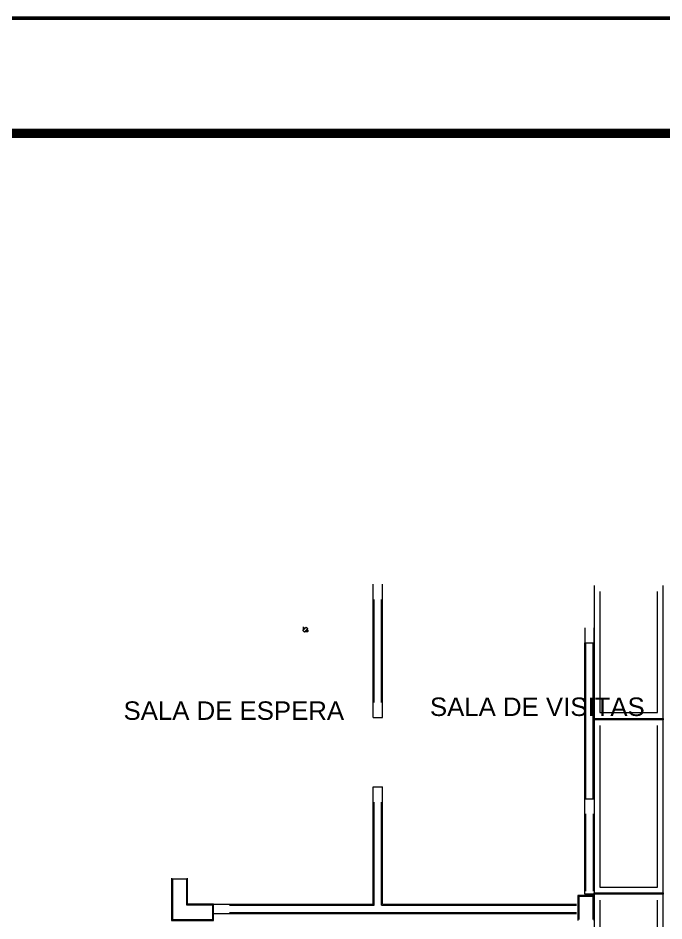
# Model space of a CAD drawing. Header units: metres. Extents: x 349021 to 349543, y 9281040 to 9281959.
# Drawn here: x 349111.6 to 349122.8, y 9281942.93 to 9281958.59 of the extents above; entities that cross this region are included whole.
import ezdxf

# ---------------------------------------------------------------- set-up
doc = ezdxf.new("R2010")
doc.units = ezdxf.units.M
doc.header["$LTSCALE"] = 0.25
for name, color, linetype, lineweight in [('ARQ-BASE', 8, 'CONTINUOUS', 13), ('ARQ-TEXTO', 8, 'CONTINUOUS', 13), ('MARCO', 7, 'CONTINUOUS', 50)]:
    doc.layers.add(name, color=color, linetype=linetype, lineweight=lineweight)
doc.styles.get("Standard").update_dxf_attribs({"font": 'arial.ttf'})

msp = doc.modelspace()

# ---------------------------------------------------------------- linework, layer by layer
at = {"layer": 'ARQ-BASE'}
for points in [[(349117.76, 9281946.459), (349117.76, 9281948.774)], [(349117.92, 9281946.459), (349117.92, 9281948.774)], [(349121.59, 9281948.749), (349121.59, 9281946.447), (349122.79, 9281946.447), (349122.79, 9281948.749)], [(349121.69, 9281948.649), (349121.69, 9281946.547), (349122.69, 9281946.547), (349122.69, 9281948.649)], [(349117.775, 9281946.724), (349117.775, 9281948.509)], [(349117.905, 9281946.724), (349117.905, 9281948.509)], [(349116.538, 9281947.97), (349116.598, 9281948.03), (349116.625, 9281948.003), (349116.565, 9281947.943), (349116.538, 9281947.97)], [(349116.576, 9281948.008), (349116.573, 9281948.008), (349116.54, 9281947.975), (349116.54, 9281947.972)], [(349116.541, 9281947.97), (349116.598, 9281948.027), (349116.622, 9281948.003), (349116.565, 9281947.946)], [(349116.549, 9281947.984), (349116.549, 9281948.031)], [(349116.563, 9281947.998), (349116.563, 9281948.023)], [(349121.43, 9281948.019), (349121.43, 9281947.754), (349121.59, 9281947.754), (349121.59, 9281948.019)], [(349116.603, 9281947.981), (349116.603, 9281947.978), (349116.57, 9281947.945), (349116.567, 9281947.945)], [(349116.579, 9281947.954), (349116.626, 9281947.954)], [(349116.593, 9281947.969), (349116.618, 9281947.969)], [(349116.628, 9281947.979), (349116.618, 9281947.969)], [(349116.626, 9281947.954), (349116.639, 9281947.968)], [(349121.43, 9281945.054), (349121.43, 9281947.754)], [(349121.445, 9281945.054), (349121.445, 9281947.754)], [(349121.575, 9281945.054), (349121.575, 9281947.754)], [(349121.59, 9281945.054), (349121.59, 9281947.754)], [(349117.76, 9281946.459), (349117.92, 9281946.459)], [(349122.79, 9281946.447), (349122.79, 9281946.422), (349121.59, 9281946.422), (349121.59, 9281946.447)], [(349121.59, 9281946.422), (349121.59, 9281943.422), (349122.79, 9281943.422), (349122.79, 9281946.422)], [(349121.69, 9281946.322), (349121.69, 9281943.522), (349122.69, 9281943.522), (349122.69, 9281946.322)], [(349117.76, 9281943.224), (349117.76, 9281945.259)], [(349117.76, 9281945.259), (349117.92, 9281945.259)], [(349117.92, 9281943.224), (349117.92, 9281945.259)], [(349121.43, 9281945.054), (349121.59, 9281945.054)], [(349121.43, 9281943.399), (349121.43, 9281945.054)], [(349121.43, 9281945.054), (349121.59, 9281945.054)], [(349121.59, 9281945.054), (349121.59, 9281943.399)], [(349117.775, 9281943.209), (349117.775, 9281944.994)], [(349117.905, 9281943.209), (349117.905, 9281944.994)], [(349121.445, 9281943.449), (349121.445, 9281944.789)], [(349121.575, 9281944.789), (349121.575, 9281943.449)], [(349114.26, 9281943.674), (349114.26, 9281942.944), (349114.99, 9281942.944), (349114.99, 9281943.224), (349114.54, 9281943.224), (349114.54, 9281943.674)], [(349114.275, 9281943.659), (349114.275, 9281942.959), (349114.975, 9281942.959), (349114.975, 9281943.209), (349114.525, 9281943.209), (349114.525, 9281943.659), (349114.275, 9281943.659)], [(349121.59, 9281942.944), (349121.59, 9281943.374), (349121.31, 9281943.374), (349121.31, 9281942.944)], [(349121.575, 9281942.959), (349121.575, 9281943.359), (349121.325, 9281943.359), (349121.325, 9281942.959)], [(349121.59, 9281943.399), (349121.43, 9281943.399)], [(349122.79, 9281943.422), (349122.79, 9281943.397), (349121.59, 9281943.397), (349121.59, 9281943.422)], [(349121.59, 9281943.397), (349121.59, 9281940.397), (349122.79, 9281940.397), (349122.79, 9281943.397)], [(349121.69, 9281943.297), (349121.69, 9281940.497), (349122.69, 9281940.497), (349122.69, 9281943.297)], [(349114.99, 9281943.224), (349117.76, 9281943.224)], [(349115.265, 9281943.209), (349117.775, 9281943.209)], [(349117.905, 9281943.209), (349121.285, 9281943.209)], [(349117.92, 9281943.224), (349121.285, 9281943.224)], [(349114.993, 9281943.064), (349121.285, 9281943.064)], [(349115.265, 9281943.079), (349121.285, 9281943.079)]]:
    msp.add_lwpolyline(points, dxfattribs=at)
at = {"layer": 'MARCO'}
msp.add_lwpolyline([(349040.98, 9281839.79), (349209.18, 9281839.79), (349209.18, 9281958.59), (349040.98, 9281958.59)], close=True, dxfattribs=at)
at = {"layer": 'MARCO', "const_width": 0.16}
msp.add_lwpolyline([(349045.98, 9281841.79), (349207.18, 9281841.79), (349207.18, 9281956.59), (349045.98, 9281956.59)], close=True, dxfattribs=at)

# ---------------------------------------------------------------- texts
at = {"layer": 'ARQ-TEXTO'}
for s, p in [('SALA DE ESPERA', (349113.428, 9281946.421)), ('SALA DE VISITAS', (349118.743, 9281946.488))]:
    msp.add_text(s, height=0.32, dxfattribs=at).set_placement(p)

doc.saveas('drawing.dxf')
